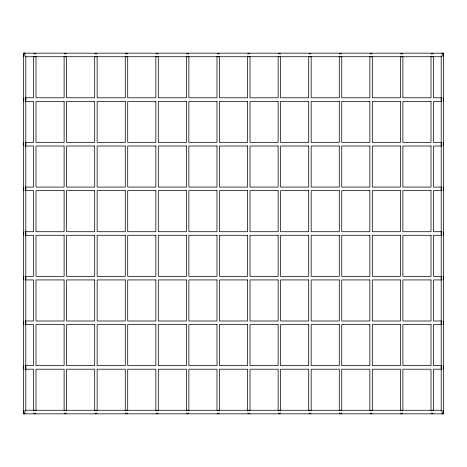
<?xml version="1.0" encoding="UTF-8"?>
<svg xmlns="http://www.w3.org/2000/svg" width="467" height="467" viewBox="0 0 467 467"><rect width="100%" height="100%" fill="white"/><g stroke="black" fill="none" stroke-linecap="round" stroke-linejoin="round"><path stroke-width="0.7" d="M33.706 54.049L34.762 53.156L35.825 54.049M25.44 100.843L25.632 100.475A1.734 1.15 -90 0 0 25.632 98.689L25.44 98.321M64.283 54.049L65.339 53.156L66.396 54.049M25.44 145.482L25.632 145.114A1.734 1.15 -90 0 0 25.632 143.328L25.44 142.96M94.854 54.049L95.916 53.156L96.973 54.049M25.44 190.122L25.632 189.754A1.734 1.15 -90 0 0 25.632 187.968L25.44 187.6M25.44 234.761L25.632 234.393A1.734 1.15 -90 0 0 25.632 232.607L25.44 232.239M125.43 54.049L126.487 53.156L127.549 54.049M25.44 279.4L25.632 279.032A1.734 1.15 -90 0 0 25.632 277.246L25.44 276.878M156.001 54.049L157.064 53.156L158.12 54.049M25.44 324.04L25.632 323.672A1.734 1.15 -90 0 0 25.632 321.886L25.44 321.518M186.578 54.049L187.641 53.156L188.697 54.049M25.44 368.679L25.632 368.311A1.734 1.15 -90 0 0 25.632 366.525L25.44 366.157M217.155 54.049L218.212 53.156L219.274 54.049M35.825 412.951L34.762 413.844L33.706 412.951M247.726 54.049L248.788 53.156L249.845 54.049M66.396 412.951L65.339 413.844L64.283 412.951M278.303 54.049L279.359 53.156L280.422 54.049M96.973 412.951L95.916 413.844L94.854 412.951M308.88 54.049L309.936 53.156L310.999 54.049M127.549 412.951L126.487 413.844L125.43 412.951M339.451 54.049L340.513 53.156L341.57 54.049M158.12 412.951L157.064 413.844L156.001 412.951M370.027 54.049L371.084 53.156L372.146 54.049M188.697 412.951L187.641 413.844L186.578 412.951M400.604 54.049L401.661 53.156L402.717 54.049M219.274 412.951L218.212 413.844L217.155 412.951M431.175 54.049L432.238 53.156L433.294 54.049M249.845 412.951L248.788 413.844L247.726 412.951M441.56 98.321L441.368 98.689A1.734 1.15 -90 0 0 441.368 100.475L441.56 100.843M280.422 412.951L279.359 413.844L278.303 412.951M441.56 142.96L441.368 143.328A1.734 1.15 -90 0 0 441.368 145.114L441.56 145.482M310.999 412.951L309.936 413.844L308.88 412.951M441.56 187.6L441.368 187.968A1.734 1.15 -90 0 0 441.368 189.754L441.56 190.122M341.57 412.951L340.513 413.844L339.451 412.951M441.56 232.239L441.368 232.607A1.734 1.15 -90 0 0 441.368 234.393L441.56 234.761M441.56 276.878L441.368 277.246A1.734 1.15 -90 0 0 441.368 279.032L441.56 279.4M372.146 412.951L371.084 413.844L370.027 412.951M441.56 321.518L441.368 321.886A1.734 1.15 -90 0 0 441.368 323.672L441.56 324.04M402.717 412.951L401.661 413.844L400.604 412.951M441.56 366.157L441.368 366.525A1.734 1.15 -90 0 0 441.368 368.311L441.56 368.679M433.294 412.951L432.238 413.844L431.175 412.951M23.35 413.844L25.796 410.271L25.796 56.729L23.35 53.156L443.65 53.156L443.65 413.844L23.35 413.844L23.35 53.156M443.65 53.156L441.204 56.729L441.204 410.271L443.65 413.844M23.963 53.396A1.903 1.261 90 0 1 25.183 53.396A1.903 1.261 -90 0 0 23.963 53.396L23.513 54.049A1.734 1.15 -90 0 0 23.513 55.836L23.963 56.489M35.632 56.203L34.762 56.729L33.898 56.203M23.963 98.035L23.513 98.689A1.734 1.15 -90 0 0 23.513 100.475L23.963 101.129M66.203 56.203L65.339 56.729L64.475 56.203M96.78 56.203L95.916 56.729L95.052 56.203M23.963 142.674L23.513 143.328A1.734 1.15 -90 0 0 23.513 145.114L23.963 145.768M127.351 56.203L126.487 56.729L125.623 56.203M23.963 187.314L23.513 187.968A1.734 1.15 -90 0 0 23.513 189.754L23.963 190.408M157.928 56.203L157.064 56.729L156.2 56.203M23.963 231.953L23.513 232.607A1.734 1.15 -90 0 0 23.513 234.393L23.963 235.047M188.505 56.203L187.641 56.729L186.771 56.203M219.076 56.203L218.212 56.729L217.348 56.203M23.963 276.592L23.513 277.246A1.734 1.15 -90 0 0 23.513 279.032L23.963 279.686M249.652 56.203L248.788 56.729L247.924 56.203M23.963 321.232L23.513 321.886A1.734 1.15 -90 0 0 23.513 323.672L23.963 324.326M280.229 56.203L279.359 56.729L278.495 56.203M23.963 365.871L23.513 366.525A1.734 1.15 -90 0 0 23.513 368.311L23.963 368.965M310.8 56.203L309.936 56.729L309.072 56.203M23.963 410.511L23.513 411.164A1.734 1.15 -90 0 0 23.513 412.951L23.963 413.604A1.903 1.261 -90 0 0 25.183 413.604M341.377 56.203L340.513 56.729L339.649 56.203M33.898 410.797L34.762 410.271L35.632 410.797M371.948 56.203L371.084 56.729L370.22 56.203M64.475 410.797L65.339 410.271L66.203 410.797M402.525 56.203L401.661 56.729L400.797 56.203M95.052 410.797L95.916 410.271L96.78 410.797M433.102 56.203L432.238 56.729L431.368 56.203M125.623 410.797L126.487 410.271L127.351 410.797M443.037 56.489L443.487 55.836A1.734 1.15 -90 0 0 443.487 54.049L443.037 53.396A1.903 1.261 -90 0 0 441.817 53.396M156.2 410.797L157.064 410.271L157.928 410.797M443.037 101.129L443.487 100.475A1.734 1.15 -90 0 0 443.487 98.689L443.037 98.035M186.771 410.797L187.641 410.271L188.505 410.797M443.037 145.768L443.487 145.114A1.734 1.15 -90 0 0 443.487 143.328L443.037 142.674M217.348 410.797L218.212 410.271L219.076 410.797M443.037 190.408L443.487 189.754A1.734 1.15 -90 0 0 443.487 187.968L443.037 187.314M247.924 410.797L248.788 410.271L249.652 410.797M278.495 410.797L279.359 410.271L280.229 410.797M443.037 235.047L443.487 234.393A1.734 1.15 -90 0 0 443.487 232.607L443.037 231.953M309.072 410.797L309.936 410.271L310.8 410.797M443.037 279.686L443.487 279.032A1.734 1.15 -90 0 0 443.487 277.246L443.037 276.592M339.649 410.797L340.513 410.271L341.377 410.797M443.037 324.326L443.487 323.672A1.734 1.15 -90 0 0 443.487 321.886L443.037 321.232M370.22 410.797L371.084 410.271L371.948 410.797M400.797 410.797L401.661 410.271L402.525 410.797M443.037 368.965L443.487 368.311A1.734 1.15 -90 0 0 443.487 366.525L443.037 365.871M431.368 410.797L432.238 410.271L433.102 410.797M25.3 56.729L441.7 56.729M25.265 97.796L33.542 97.796L33.542 56.396M441.735 97.796L433.458 97.796L433.458 56.396M25.265 101.368L33.542 101.368L33.542 142.435L25.265 142.435M441.735 101.368L433.458 101.368L433.458 142.435L441.735 142.435M25.265 146.008L33.542 146.008L33.542 187.074L25.265 187.074M441.735 146.008L433.458 146.008L433.458 187.074L441.735 187.074M25.265 190.647L33.542 190.647L33.542 231.714L25.265 231.714M441.735 190.647L433.458 190.647L433.458 231.714L441.735 231.714M25.265 235.286L33.542 235.286L33.542 276.353L25.265 276.353M441.735 235.286L433.458 235.286L433.458 276.353L441.735 276.353M25.265 279.926L33.542 279.926L33.542 320.992L25.265 320.992M441.735 279.926L433.458 279.926L433.458 320.992L441.735 320.992M25.265 324.565L33.542 324.565L33.542 365.632L25.265 365.632M441.735 324.565L433.458 324.565L433.458 365.632L441.735 365.632M25.265 369.204L33.542 369.204L33.542 410.271M441.735 369.204L433.458 369.204L433.458 410.271M25.265 410.271L441.735 410.271M443.037 410.511L443.487 411.164A1.734 1.15 -90 0 1 443.487 412.951L443.037 413.604A1.903 1.261 -90 0 1 441.817 413.604M431.012 56.396L431.012 97.796L402.881 97.796L402.881 56.396M431.012 410.271L431.012 369.204L402.881 369.204L402.881 410.271M400.435 56.396L400.435 97.796L372.31 97.796L372.31 56.396M400.435 410.271L400.435 369.204L372.31 369.204L372.31 410.271M369.864 56.396L369.864 97.796L341.733 97.796L341.733 56.396M369.864 410.271L369.864 369.204L341.733 369.204L341.733 410.271M339.287 56.396L339.287 97.796L311.162 97.796L311.162 56.396M339.287 410.271L339.287 369.204L311.162 369.204L311.162 410.271M308.716 56.396L308.716 97.796L280.585 97.796L280.585 56.396M308.716 410.271L308.716 369.204L280.585 369.204L280.585 410.271M278.139 56.396L278.139 97.796L250.008 97.796L250.008 56.396M278.139 410.271L278.139 369.204L250.008 369.204L250.008 410.271M247.563 56.396L247.563 97.796L219.437 97.796L219.437 56.396M247.563 410.271L247.563 369.204L219.437 369.204L219.437 410.271M216.992 56.396L216.992 97.796L188.861 97.796L188.861 56.396M216.992 410.271L216.992 369.204L188.861 369.204L188.861 410.271M186.415 56.396L186.415 97.796L158.284 97.796L158.284 56.396M186.415 410.271L186.415 369.204L158.284 369.204L158.284 410.271M155.838 56.396L155.838 97.796L127.713 97.796L127.713 56.396M155.838 410.271L155.838 369.204L127.713 369.204L127.713 410.271M125.267 56.396L125.267 97.796L97.136 97.796L97.136 56.396M125.267 410.271L125.267 369.204L97.136 369.204L97.136 410.271M94.69 56.396L94.69 97.796L66.565 97.796L66.565 56.396M94.69 410.271L94.69 369.204L66.565 369.204L66.565 410.271M64.119 56.396L64.119 97.796L35.988 97.796L35.988 56.396M64.119 410.271L64.119 369.204L35.988 369.204L35.988 410.271M64.119 101.368L35.988 101.368L35.988 142.435L64.119 142.435L64.119 101.368M94.69 101.368L66.565 101.368L66.565 142.435L94.69 142.435L94.69 101.368M125.267 101.368L97.136 101.368L97.136 142.435L125.267 142.435L125.267 101.368M155.838 101.368L127.713 101.368L127.713 142.435L155.838 142.435L155.838 101.368M186.415 101.368L158.284 101.368L158.284 142.435L186.415 142.435L186.415 101.368M216.992 101.368L188.861 101.368L188.861 142.435L216.992 142.435L216.992 101.368M247.563 101.368L219.437 101.368L219.437 142.435L247.563 142.435L247.563 101.368M278.139 101.368L250.008 101.368L250.008 142.435L278.139 142.435L278.139 101.368M308.716 101.368L280.585 101.368L280.585 142.435L308.716 142.435L308.716 101.368M339.287 101.368L311.162 101.368L311.162 142.435L339.287 142.435L339.287 101.368M369.864 101.368L341.733 101.368L341.733 142.435L369.864 142.435L369.864 101.368M400.435 101.368L372.31 101.368L372.31 142.435L400.435 142.435L400.435 101.368M431.012 101.368L402.881 101.368L402.881 142.435L431.012 142.435L431.012 101.368M64.119 146.008L35.988 146.008L35.988 187.074L64.119 187.074L64.119 146.008M94.69 146.008L66.565 146.008L66.565 187.074L94.69 187.074L94.69 146.008M125.267 146.008L97.136 146.008L97.136 187.074L125.267 187.074L125.267 146.008M155.838 146.008L127.713 146.008L127.713 187.074L155.838 187.074L155.838 146.008M186.415 146.008L158.284 146.008L158.284 187.074L186.415 187.074L186.415 146.008M216.992 146.008L188.861 146.008L188.861 187.074L216.992 187.074L216.992 146.008M247.563 146.008L219.437 146.008L219.437 187.074L247.563 187.074L247.563 146.008M278.139 146.008L250.008 146.008L250.008 187.074L278.139 187.074L278.139 146.008M308.716 146.008L280.585 146.008L280.585 187.074L308.716 187.074L308.716 146.008M339.287 146.008L311.162 146.008L311.162 187.074L339.287 187.074L339.287 146.008M369.864 146.008L341.733 146.008L341.733 187.074L369.864 187.074L369.864 146.008M400.435 146.008L372.31 146.008L372.31 187.074L400.435 187.074L400.435 146.008M431.012 146.008L402.881 146.008L402.881 187.074L431.012 187.074L431.012 146.008M64.119 190.647L35.988 190.647L35.988 231.714L64.119 231.714L64.119 190.647M94.69 190.647L66.565 190.647L66.565 231.714L94.69 231.714L94.69 190.647M125.267 190.647L97.136 190.647L97.136 231.714L125.267 231.714L125.267 190.647M155.838 190.647L127.713 190.647L127.713 231.714L155.838 231.714L155.838 190.647M186.415 190.647L158.284 190.647L158.284 231.714L186.415 231.714L186.415 190.647M216.992 190.647L188.861 190.647L188.861 231.714L216.992 231.714L216.992 190.647M247.563 190.647L219.437 190.647L219.437 231.714L247.563 231.714L247.563 190.647M278.139 190.647L250.008 190.647L250.008 231.714L278.139 231.714L278.139 190.647M308.716 190.647L280.585 190.647L280.585 231.714L308.716 231.714L308.716 190.647M339.287 190.647L311.162 190.647L311.162 231.714L339.287 231.714L339.287 190.647M369.864 190.647L341.733 190.647L341.733 231.714L369.864 231.714L369.864 190.647M400.435 190.647L372.31 190.647L372.31 231.714L400.435 231.714L400.435 190.647M431.012 190.647L402.881 190.647L402.881 231.714L431.012 231.714L431.012 190.647M64.119 235.286L35.988 235.286L35.988 276.353L64.119 276.353L64.119 235.286M94.69 235.286L66.565 235.286L66.565 276.353L94.69 276.353L94.69 235.286M125.267 235.286L97.136 235.286L97.136 276.353L125.267 276.353L125.267 235.286M155.838 235.286L127.713 235.286L127.713 276.353L155.838 276.353L155.838 235.286M186.415 235.286L158.284 235.286L158.284 276.353L186.415 276.353L186.415 235.286M216.992 235.286L188.861 235.286L188.861 276.353L216.992 276.353L216.992 235.286M247.563 235.286L219.437 235.286L219.437 276.353L247.563 276.353L247.563 235.286M278.139 235.286L250.008 235.286L250.008 276.353L278.139 276.353L278.139 235.286M308.716 235.286L280.585 235.286L280.585 276.353L308.716 276.353L308.716 235.286M339.287 235.286L311.162 235.286L311.162 276.353L339.287 276.353L339.287 235.286M369.864 235.286L341.733 235.286L341.733 276.353L369.864 276.353L369.864 235.286M400.435 235.286L372.31 235.286L372.31 276.353L400.435 276.353L400.435 235.286M431.012 235.286L402.881 235.286L402.881 276.353L431.012 276.353L431.012 235.286M64.119 279.926L35.988 279.926L35.988 320.992L64.119 320.992L64.119 279.926M94.69 279.926L66.565 279.926L66.565 320.992L94.69 320.992L94.69 279.926M125.267 279.926L97.136 279.926L97.136 320.992L125.267 320.992L125.267 279.926M155.838 279.926L127.713 279.926L127.713 320.992L155.838 320.992L155.838 279.926M186.415 279.926L158.284 279.926L158.284 320.992L186.415 320.992L186.415 279.926M216.992 279.926L188.861 279.926L188.861 320.992L216.992 320.992L216.992 279.926M247.563 279.926L219.437 279.926L219.437 320.992L247.563 320.992L247.563 279.926M278.139 279.926L250.008 279.926L250.008 320.992L278.139 320.992L278.139 279.926M308.716 279.926L280.585 279.926L280.585 320.992L308.716 320.992L308.716 279.926M339.287 279.926L311.162 279.926L311.162 320.992L339.287 320.992L339.287 279.926M369.864 279.926L341.733 279.926L341.733 320.992L369.864 320.992L369.864 279.926M400.435 279.926L372.31 279.926L372.31 320.992L400.435 320.992L400.435 279.926M431.012 279.926L402.881 279.926L402.881 320.992L431.012 320.992L431.012 279.926M64.119 324.565L35.988 324.565L35.988 365.632L64.119 365.632L64.119 324.565M94.69 324.565L66.565 324.565L66.565 365.632L94.69 365.632L94.69 324.565M125.267 324.565L97.136 324.565L97.136 365.632L125.267 365.632L125.267 324.565M155.838 324.565L127.713 324.565L127.713 365.632L155.838 365.632L155.838 324.565M186.415 324.565L158.284 324.565L158.284 365.632L186.415 365.632L186.415 324.565M216.992 324.565L188.861 324.565L188.861 365.632L216.992 365.632L216.992 324.565M247.563 324.565L219.437 324.565L219.437 365.632L247.563 365.632L247.563 324.565M278.139 324.565L250.008 324.565L250.008 365.632L278.139 365.632L278.139 324.565M308.716 324.565L280.585 324.565L280.585 365.632L308.716 365.632L308.716 324.565M339.287 324.565L311.162 324.565L311.162 365.632L339.287 365.632L339.287 324.565M369.864 324.565L341.733 324.565L341.733 365.632L369.864 365.632L369.864 324.565M400.435 324.565L372.31 324.565L372.31 365.632L400.435 365.632L400.435 324.565M431.012 324.565L402.881 324.565L402.881 365.632L431.012 365.632L431.012 324.565"/></g></svg>
